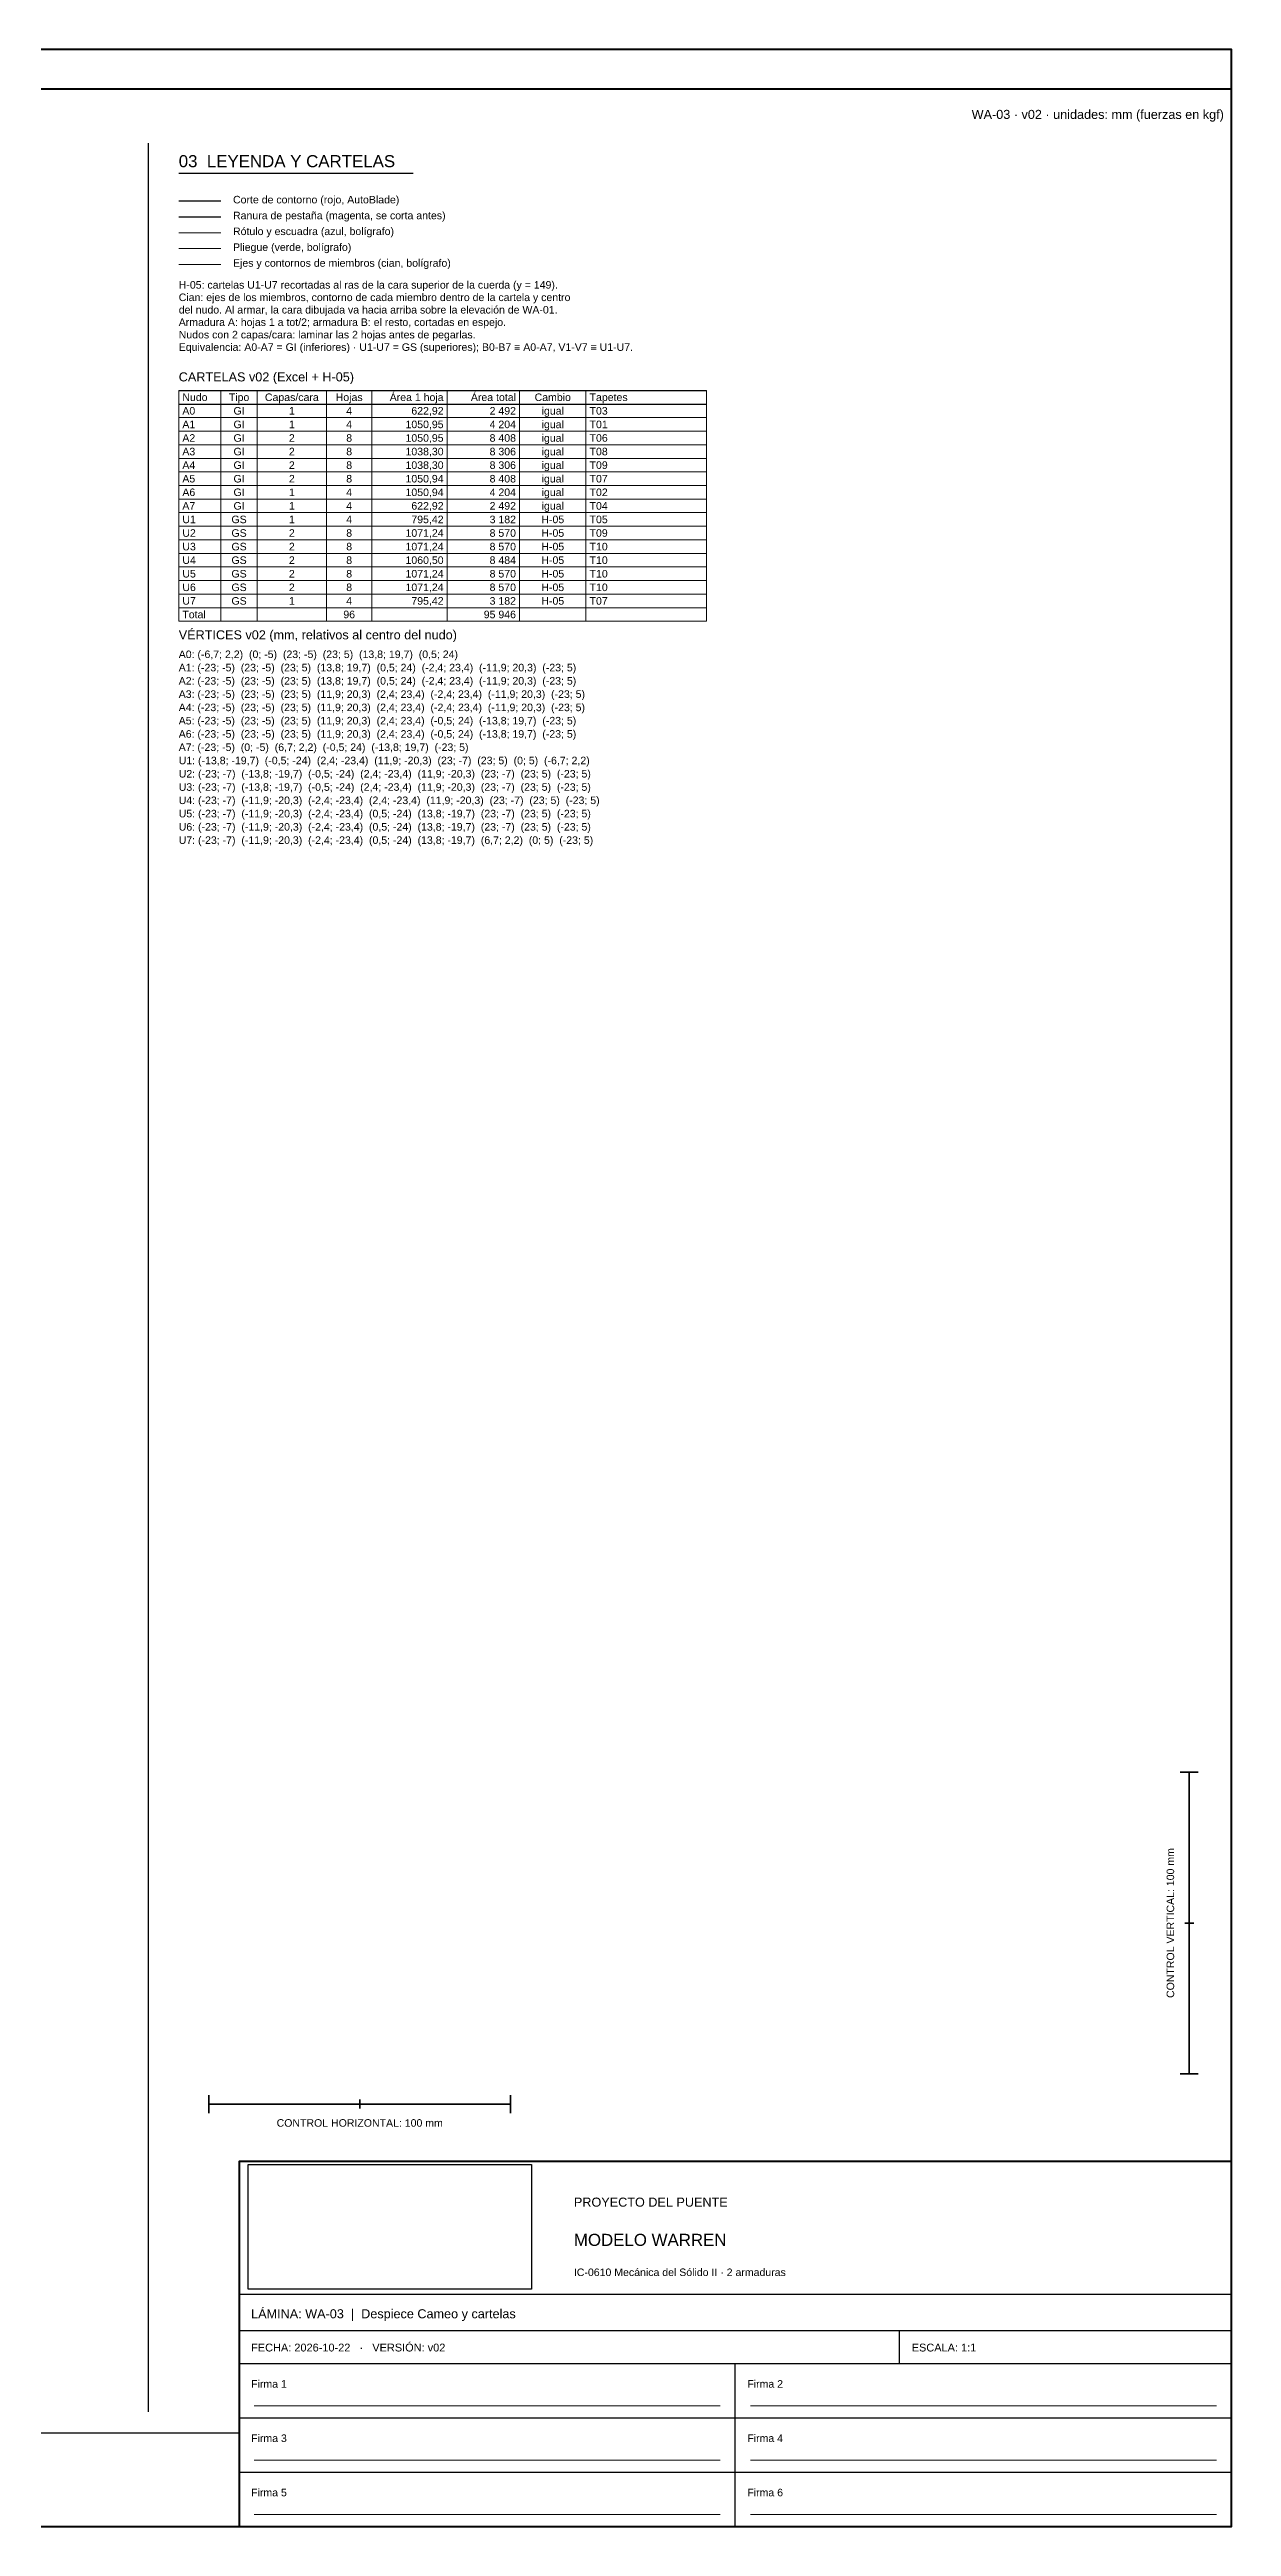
# Model space of a CAD drawing. Header units: millimetres. Extents: x 10 to 1179, y 10 to 831.
# Drawn here: x 787 to 1179, y 10 to 831 of the extents above; entities that cross this region are included whole.
import ezdxf

# ---------------------------------------------------------------- set-up
doc = ezdxf.new("R2010")
doc.units = ezdxf.units.MM
for name, color, linetype, lineweight in [('C_CORTE', 1, 'CONTINUOUS', 25), ('C_EJE', 4, 'CONTINUOUS', 13), ('C_PLIEGUE', 3, 'CONTINUOUS', 15), ('C_RANURA', 6, 'CONTINUOUS', 30), ('C_ROTULO', 5, 'CONTINUOUS', 13), ('CAJETIN', 7, 'CONTINUOUS', 30), ('CONTROL', 7, 'CONTINUOUS', 35), ('COTA', 7, 'CONTINUOUS', 13), ('MARCO', 7, 'CONTINUOUS', 40), ('TEXTO', 7, 'CONTINUOUS', 18)]:
    doc.layers.add(name, color=color, linetype=linetype, lineweight=lineweight)
doc.styles.add('PLANO', font='arial.ttf')
picture_1 = doc.add_image_def('image1.png', size_in_pixel=(433, 190))

msp = doc.modelspace()

# ---------------------------------------------------------------- linework, layer by layer
at = {"layer": 'C_CORTE'}
msp.add_line((830, 780.8), (844, 780.8), dxfattribs=at)
at = {"layer": 'C_EJE'}
msp.add_line((830, 759.8), (844, 759.8), dxfattribs=at)
at = {"layer": 'C_PLIEGUE'}
msp.add_line((830, 765.05), (844, 765.05), dxfattribs=at)
at = {"layer": 'C_RANURA'}
msp.add_line((830, 775.55), (844, 775.55), dxfattribs=at)
at = {"layer": 'C_ROTULO'}
msp.add_line((830, 770.3), (844, 770.3), dxfattribs=at)
at = {"layer": 'CAJETIN'}
for p, q in [((820, 48), (820, 800)), ((830, 790), (907.72, 790)), ((830, 718), (1005, 718)), ((830, 713.5), (1005, 713.5)), ((850, 87), (1179, 87)), ((850, 75), (1179, 75)), ((1069, 64), (1069, 75)), ((850, 64), (1179, 64)), ((1014.5, 10), (1014.5, 64)), ((850, 46), (1179, 46)), ((10, 41), (850, 41)), ((850, 28), (1179, 28))]:
    msp.add_line(p, q, dxfattribs=at)
at = {"layer": 'CONTROL'}
for p, q in [((1162, 260), (1168, 260)), ((1165, 160), (1165, 260)), ((1163.5, 210), (1166.5, 210)), ((1162, 160), (1168, 160)), ((840, 147), (840, 153)), ((840, 150), (940, 150)), ((890, 148.5), (890, 151.5)), ((940, 147), (940, 153))]:
    msp.add_line(p, q, dxfattribs=at)
at = {"layer": 'COTA'}
for p, q in [((830, 718), (830, 641.5)), ((844, 718), (844, 641.5)), ((856, 718), (856, 641.5)), ((879, 718), (879, 641.5)), ((894, 718), (894, 641.5)), ((919, 718), (919, 641.5)), ((943, 718), (943, 641.5)), ((965, 718), (965, 641.5)), ((1005, 718), (1005, 641.5)), ((830, 709), (1005, 709)), ((830, 704.5), (1005, 704.5)), ((830, 700), (1005, 700)), ((830, 695.5), (1005, 695.5)), ((830, 691), (1005, 691)), ((830, 686.5), (1005, 686.5)), ((830, 682), (1005, 682)), ((830, 677.5), (1005, 677.5)), ((830, 673), (1005, 673)), ((830, 668.5), (1005, 668.5)), ((830, 664), (1005, 664)), ((830, 659.5), (1005, 659.5)), ((830, 655), (1005, 655)), ((830, 650.5), (1005, 650.5)), ((830, 646), (1005, 646)), ((830, 641.5), (1005, 641.5)), ((855, 50), (1009.5, 50)), ((1019.5, 50), (1174, 50)), ((855, 32), (1009.5, 32)), ((1019.5, 32), (1174, 32)), ((855, 14), (1009.5, 14)), ((1019.5, 14), (1174, 14))]:
    msp.add_line(p, q, dxfattribs=at)
at = {"layer": 'MARCO'}
msp.add_line((10, 818), (1179, 818), dxfattribs=at)
for points in [[(10, 10), (1179, 10), (1179, 831), (10, 831)], [(850, 10), (1179, 10), (1179, 131), (850, 131)]]:
    msp.add_lwpolyline(points, close=True, dxfattribs=at)

# ---------------------------------------------------------------- texts
at = {"layer": 'TEXTO', "style": 'PLANO'}
for s, height, p in [('WA-03 · v02 · unidades: mm (fuerzas en kgf)', 3, (1092.87, 808)), ('03  LEYENDA Y CARTELAS', 4, (830, 792)), ('Corte de contorno (rojo, AutoBlade)', 2.5, (848, 780)), ('Ranura de pestaña (magenta, se corta antes)', 2.5, (848, 774.75)), ('Rótulo y escuadra (azul, bolígrafo)', 2.5, (848, 769.5)), ('Pliegue (verde, bolígrafo)', 2.5, (848, 764.25)), ('Ejes y contornos de miembros (cian, bolígrafo)', 2.5, (848, 759)), ('Cian: ejes de los miembros, contorno de cada miembro dentro de la cartela y centro', 2.5, (830, 747.62)), ('H-05: cartelas U1-U7 recortadas al ras de la cara superior de la cuerda (y = 149).', 2.5, (830, 751.75)), ('Armadura A: hojas 1 a tot/2; armadura B: el resto, cortadas en espejo.', 2.5, (830, 739.38)), ('del nudo. Al armar, la cara dibujada va hacia arriba sobre la elevación de WA-01.', 2.5, (830, 743.5)), ('Nudos con 2 capas/cara: laminar las 2 hojas antes de pegarlas.', 2.5, (830, 735.25)), ('Equivalencia: A0-A7 = GI (inferiores) · U1-U7 = GS (superiores); B0-B7 ≡ A0-A7, V1-V7 ≡ U1-U7.', 2.5, (830, 731.12)), ('CARTELAS v02 (Excel + H-05)', 3, (830, 721)), ('Nudo', 2.5, (831.2, 714.5)), ('Tipo', 2.5, (846.6, 714.5)), ('Capas/cara', 2.5, (858.57, 714.5)), ('Hojas', 2.5, (882.04, 714.5)), ('Área 1 hoja', 2.5, (899.94, 714.5)), ('Área total', 2.5, (926.85, 714.5)), ('Cambio', 2.5, (947.98, 714.5)), ('Tapetes', 2.5, (966.2, 714.5)), ('A0', 2.5, (831.2, 710)), ('A1', 2.5, (831.2, 705.5)), ('GI', 2.5, (848.16, 710)), ('GI', 2.5, (848.16, 705.5)), ('1', 2.5, (866.53, 710)), ('1', 2.5, (866.53, 705.5)), ('4', 2.5, (885.53, 710)), ('4', 2.5, (885.53, 705.5)), ('1050,95', 2.5, (905.18, 705.5)), ('622,92', 2.5, (907.12, 710)), ('4 204', 2.5, (933.06, 705.5)), ('2 492', 2.5, (933.06, 710)), ('igual', 2.5, (950.31, 710)), ('igual', 2.5, (950.31, 705.5)), ('T03', 2.5, (966.2, 710)), ('T01', 2.5, (966.2, 705.5)), ('A2', 2.5, (831.2, 701)), ('A3', 2.5, (831.2, 696.5)), ('GI', 2.5, (848.16, 701)), ('GI', 2.5, (848.16, 696.5)), ('2', 2.5, (866.53, 701)), ('2', 2.5, (866.53, 696.5)), ('8', 2.5, (885.53, 701)), ('8', 2.5, (885.53, 696.5)), ('1050,95', 2.5, (905.18, 701)), ('1038,30', 2.5, (905.18, 696.5)), ('8 408', 2.5, (933.06, 701)), ('8 306', 2.5, (933.06, 696.5)), ('igual', 2.5, (950.31, 701)), ('igual', 2.5, (950.31, 696.5)), ('T06', 2.5, (966.2, 701)), ('T08', 2.5, (966.2, 696.5)), ('A4', 2.5, (831.2, 692)), ('A5', 2.5, (831.2, 687.5)), ('GI', 2.5, (848.16, 692)), ('GI', 2.5, (848.16, 687.5)), ('2', 2.5, (866.53, 692)), ('2', 2.5, (866.53, 687.5)), ('8', 2.5, (885.53, 692)), ('8', 2.5, (885.53, 687.5)), ('1038,30', 2.5, (905.18, 692)), ('1050,94', 2.5, (905.18, 687.5)), ('8 306', 2.5, (933.06, 692)), ('8 408', 2.5, (933.06, 687.5)), ('igual', 2.5, (950.31, 692)), ('igual', 2.5, (950.31, 687.5)), ('T09', 2.5, (966.2, 692)), ('T07', 2.5, (966.2, 687.5)), ('A6', 2.5, (831.2, 683)), ('GI', 2.5, (848.16, 683)), ('1', 2.5, (866.53, 683)), ('4', 2.5, (885.53, 683)), ('1050,94', 2.5, (905.18, 683)), ('4 204', 2.5, (933.06, 683)), ('igual', 2.5, (950.31, 683)), ('T02', 2.5, (966.2, 683)), ('A7', 2.5, (831.2, 678.5)), ('U1', 2.5, (831.2, 674)), ('GS', 2.5, (847.48, 674)), ('GI', 2.5, (848.16, 678.5)), ('1', 2.5, (866.53, 678.5)), ('1', 2.5, (866.53, 674)), ('4', 2.5, (885.53, 678.5)), ('4', 2.5, (885.53, 674)), ('622,92', 2.5, (907.12, 678.5)), ('795,42', 2.5, (907.12, 674)), ('3 182', 2.5, (933.06, 674)), ('2 492', 2.5, (933.06, 678.5)), ('H-05', 2.5, (950.22, 674)), ('igual', 2.5, (950.31, 678.5)), ('T04', 2.5, (966.2, 678.5)), ('T05', 2.5, (966.2, 674)), ('U2', 2.5, (831.2, 669.5)), ('U3', 2.5, (831.2, 665)), ('GS', 2.5, (847.48, 669.5)), ('GS', 2.5, (847.48, 665)), ('2', 2.5, (866.53, 669.5)), ('2', 2.5, (866.53, 665)), ('8', 2.5, (885.53, 669.5)), ('8', 2.5, (885.53, 665)), ('1071,24', 2.5, (905.18, 669.5)), ('1071,24', 2.5, (905.18, 665)), ('8 570', 2.5, (933.06, 669.5)), ('8 570', 2.5, (933.06, 665)), ('H-05', 2.5, (950.22, 669.5)), ('H-05', 2.5, (950.22, 665)), ('T09', 2.5, (966.2, 669.5)), ('T10', 2.5, (966.2, 665)), ('U4', 2.5, (831.2, 660.5)), ('U5', 2.5, (831.2, 656)), ('GS', 2.5, (847.48, 660.5)), ('GS', 2.5, (847.48, 656)), ('2', 2.5, (866.53, 660.5)), ('2', 2.5, (866.53, 656)), ('8', 2.5, (885.53, 660.5)), ('8', 2.5, (885.53, 656)), ('1060,50', 2.5, (905.18, 660.5)), ('1071,24', 2.5, (905.18, 656)), ('8 484', 2.5, (933.06, 660.5)), ('8 570', 2.5, (933.06, 656)), ('H-05', 2.5, (950.22, 660.5)), ('H-05', 2.5, (950.22, 656)), ('T10', 2.5, (966.2, 660.5)), ('T10', 2.5, (966.2, 656)), ('U6', 2.5, (831.2, 651.5)), ('U7', 2.5, (831.2, 647)), ('GS', 2.5, (847.48, 651.5)), ('GS', 2.5, (847.48, 647)), ('2', 2.5, (866.53, 651.5)), ('1', 2.5, (866.53, 647)), ('4', 2.5, (885.53, 647)), ('8', 2.5, (885.53, 651.5)), ('1071,24', 2.5, (905.18, 651.5)), ('795,42', 2.5, (907.12, 647)), ('3 182', 2.5, (933.06, 647)), ('8 570', 2.5, (933.06, 651.5)), ('H-05', 2.5, (950.22, 651.5)), ('H-05', 2.5, (950.22, 647)), ('T10', 2.5, (966.2, 651.5)), ('T07', 2.5, (966.2, 647)), ('Total', 2.5, (831.2, 642.5)), ('96', 2.5, (884.56, 642.5)), ('95 946', 2.5, (931.12, 642.5)), ('VÉRTICES v02 (mm, relativos al centro del nudo)', 3, (830, 635.5)), ('A0: (-6,7; 2,2)  (0; -5)  (23; -5)  (23; 5)  (13,8; 19,7)  (0,5; 24)', 2.5, (830, 629.3)), ('A1: (-23; -5)  (23; -5)  (23; 5)  (13,8; 19,7)  (0,5; 24)  (-2,4; 23,4)  (-11,9; 20,3)  (-23; 5)', 2.5, (830, 624.9)), ('A2: (-23; -5)  (23; -5)  (23; 5)  (13,8; 19,7)  (0,5; 24)  (-2,4; 23,4)  (-11,9; 20,3)  (-23; 5)', 2.5, (830, 620.5)), ('A3: (-23; -5)  (23; -5)  (23; 5)  (11,9; 20,3)  (2,4; 23,4)  (-2,4; 23,4)  (-11,9; 20,3)  (-23; 5)', 2.5, (830, 616.1)), ('A4: (-23; -5)  (23; -5)  (23; 5)  (11,9; 20,3)  (2,4; 23,4)  (-2,4; 23,4)  (-11,9; 20,3)  (-23; 5)', 2.5, (830, 611.7)), ('A5: (-23; -5)  (23; -5)  (23; 5)  (11,9; 20,3)  (2,4; 23,4)  (-0,5; 24)  (-13,8; 19,7)  (-23; 5)', 2.5, (830, 607.3)), ('A6: (-23; -5)  (23; -5)  (23; 5)  (11,9; 20,3)  (2,4; 23,4)  (-0,5; 24)  (-13,8; 19,7)  (-23; 5)', 2.5, (830, 602.9)), ('A7: (-23; -5)  (0; -5)  (6,7; 2,2)  (-0,5; 24)  (-13,8; 19,7)  (-23; 5)', 2.5, (830, 598.5)), ('U1: (-13,8; -19,7)  (-0,5; -24)  (2,4; -23,4)  (11,9; -20,3)  (23; -7)  (23; 5)  (0; 5)  (-6,7; 2,2)', 2.5, (830, 594.1)), ('U2: (-23; -7)  (-13,8; -19,7)  (-0,5; -24)  (2,4; -23,4)  (11,9; -20,3)  (23; -7)  (23; 5)  (-23; 5)', 2.5, (830, 589.7)), ('U3: (-23; -7)  (-13,8; -19,7)  (-0,5; -24)  (2,4; -23,4)  (11,9; -20,3)  (23; -7)  (23; 5)  (-23; 5)', 2.5, (830, 585.3)), ('U4: (-23; -7)  (-11,9; -20,3)  (-2,4; -23,4)  (2,4; -23,4)  (11,9; -20,3)  (23; -7)  (23; 5)  (-23; 5)', 2.5, (830, 580.9)), ('U5: (-23; -7)  (-11,9; -20,3)  (-2,4; -23,4)  (0,5; -24)  (13,8; -19,7)  (23; -7)  (23; 5)  (-23; 5)', 2.5, (830, 576.5)), ('U6: (-23; -7)  (-11,9; -20,3)  (-2,4; -23,4)  (0,5; -24)  (13,8; -19,7)  (23; -7)  (23; 5)  (-23; 5)', 2.5, (830, 572.1)), ('U7: (-23; -7)  (-11,9; -20,3)  (-2,4; -23,4)  (0,5; -24)  (13,8; -19,7)  (6,7; 2,2)  (0; 5)  (-23; 5)', 2.5, (830, 567.7)), ('CONTROL HORIZONTAL: 100 mm', 2.5, (862.45, 142.5)), ('PROYECTO DEL PUENTE', 3, (961, 116)), ('MODELO WARREN', 4, (961, 103)), ('IC-0610 Mecánica del Sólido II · 2 armaduras', 2.5, (961, 93)), ('LÁMINA: WA-03  |  Despiece Cameo y cartelas', 3, (854, 79)), ('FECHA: 2026-10-22   ·   VERSIÓN: v02', 2.6, (854, 68)), ('ESCALA: 1:1', 2.6, (1073, 68)), ('Firma 1', 2.5, (854, 56)), ('Firma 2', 2.5, (1018.5, 56)), ('Firma 3', 2.5, (854, 38)), ('Firma 4', 2.5, (1018.5, 38)), ('Firma 5', 2.5, (854, 20)), ('Firma 6', 2.5, (1018.5, 20))]:
    msp.add_text(s, height=height, dxfattribs=at).set_placement(p)
msp.add_text('CONTROL VERTICAL: 100 mm', height=2.5, rotation=90, dxfattribs=at).set_placement((1160, 185.17))

# ---------------------------------------------------------------- pictures from other files: only their frames are drawn
at = {"layer": 'CAJETIN'}
image = msp.add_image(picture_1, insert=(853, 88.7), size_in_units=(94, 41.25), dxfattribs=at)

doc.saveas('drawing.dxf')
